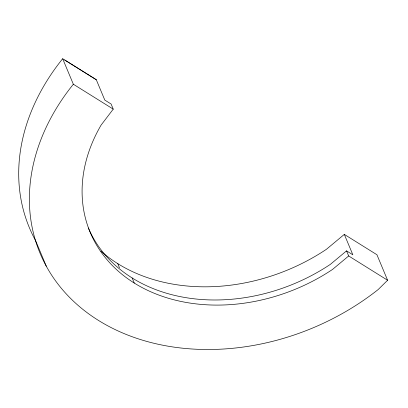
<?xml version="1.0" encoding="UTF-8"?>
<svg xmlns="http://www.w3.org/2000/svg" width="408" height="408" viewBox="0 0 408 408"><rect width="100%" height="100%" fill="white"/><g stroke="black" fill="none" stroke-linecap="round" stroke-linejoin="round"><path stroke-width="0.61" d="M113.246 109.13L101.087 125.108A168.479 131.667 -22.7 0 0 134.303 283.075A168.479 131.667 -22.7 0 0 332.51 269.453L348.682 255.974L387.6 280.25L378.18 289.537A222.783 174.109 -22.7 0 1 93.549 317.23A222.783 174.109 -22.7 0 1 73.343 84.237L62.669 58.721L96.268 79.677L104.805 100.093L111.109 104.025L113.246 109.13L73.343 84.237M387.6 280.25L376.926 254.735L344.311 234.391L326.41 249.308A177.342 138.598 -22.7 0 1 100.883 251.093M344.311 234.391L352.849 254.806L346.545 250.874L330.378 264.348A168.479 131.667 -22.7 0 1 88.363 227.98M64.739 60.017L96.354 79.795M346.545 250.874L348.682 255.974M132.166 277.97L134.303 283.075M117.769 263.65L119.478 267.735M46.293 266.195L35.618 240.679A222.783 174.109 -22.7 0 1 62.669 58.721"/></g></svg>
